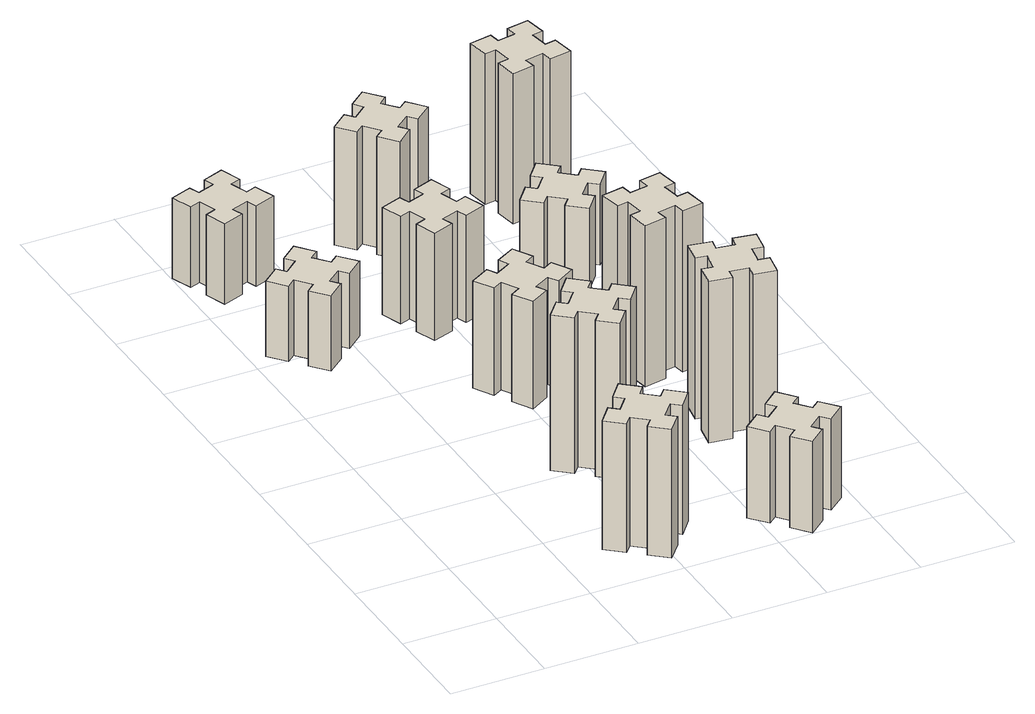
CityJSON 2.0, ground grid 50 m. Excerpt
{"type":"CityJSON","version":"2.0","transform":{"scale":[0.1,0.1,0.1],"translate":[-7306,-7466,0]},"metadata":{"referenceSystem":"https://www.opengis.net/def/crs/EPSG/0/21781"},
"CityObjects":{
"building1":{"type":"Building","attributes":{"class":"1000","function":"1000","usage":"1000","yearOfConstruction":2016,"roofType":"1000","measuredHeight":72,"storeysAboveGround":30,"storeysBelowGround":0},"geometry":[{"type":"Solid","lod":"1","boundaries":[[[[0,1,2,3,4,5,6,7,8,9,10,11,12,13,14,15,16,17,18,19]],[[17,16,20,21]],[[16,15,22,20]],[[15,14,23,22]],[[14,13,24,23]],[[13,12,25,24]],[[12,11,26,25]],[[11,10,27,26]],[[10,9,28,27]],[[9,8,29,28]],[[8,7,30,29]],[[7,6,31,30]],[[6,5,32,31]],[[5,4,33,32]],[[4,3,34,33]],[[3,2,35,34]],[[2,1,36,35]],[[1,0,37,36]],[[0,19,38,37]],[[19,18,39,38]],[[18,17,21,39]],[[24,25,26,27,28,29,30,31,32,33,34,35,36,37,38,39,21,20,22,23]]]]}]},
"building2":{"type":"Building","attributes":{"class":"1000","function":"1000","usage":"1000","yearOfConstruction":2016,"roofType":"1000","measuredHeight":42,"storeysAboveGround":30,"storeysBelowGround":0},"geometry":[{"type":"Solid","lod":"1","boundaries":[[[[40,41,42,43,44,45,46,47,48,49,50,51,52,53,54,55,56,57,58,59]],[[57,56,60,61]],[[56,55,62,60]],[[55,54,63,62]],[[54,53,64,63]],[[53,52,65,64]],[[52,51,66,65]],[[51,50,67,66]],[[50,49,68,67]],[[49,48,69,68]],[[48,47,70,69]],[[47,46,71,70]],[[46,45,72,71]],[[45,44,73,72]],[[44,43,74,73]],[[43,42,75,74]],[[42,41,76,75]],[[41,40,77,76]],[[40,59,78,77]],[[59,58,79,78]],[[58,57,61,79]],[[64,65,66,67,68,69,70,71,72,73,74,75,76,77,78,79,61,60,62,63]]]]}]},
"building3":{"type":"Building","attributes":{"class":"1000","function":"1000","usage":"1000","yearOfConstruction":2016,"roofType":"1000","measuredHeight":45,"storeysAboveGround":30,"storeysBelowGround":0},"geometry":[{"type":"Solid","lod":"1","boundaries":[[[[80,81,82,83,84,85,86,87,88,89,90,91,92,93,94,95,96,97,98,99]],[[97,96,100,101]],[[96,95,102,100]],[[95,94,103,102]],[[94,93,104,103]],[[93,92,105,104]],[[92,91,106,105]],[[91,90,107,106]],[[90,89,108,107]],[[89,88,109,108]],[[88,87,110,109]],[[87,86,111,110]],[[86,85,112,111]],[[85,84,113,112]],[[84,83,114,113]],[[83,82,115,114]],[[82,81,116,115]],[[81,80,117,116]],[[80,99,118,117]],[[99,98,119,118]],[[98,97,101,119]],[[104,105,106,107,108,109,110,111,112,113,114,115,116,117,118,119,101,100,102,103]]]]}]},
"building4":{"type":"Building","attributes":{"class":"1000","function":"1000","usage":"1000","yearOfConstruction":2016,"roofType":"1000","measuredHeight":87,"storeysAboveGround":30,"storeysBelowGround":0},"geometry":[{"type":"Solid","lod":"1","boundaries":[[[[120,121,122,123,124,125,126,127,128,129,130,131,132,133,134,135,136,137,138,139]],[[137,136,140,141]],[[136,135,142,140]],[[135,134,143,142]],[[134,133,144,143]],[[133,132,145,144]],[[132,131,146,145]],[[131,130,147,146]],[[130,129,148,147]],[[129,128,149,148]],[[128,127,150,149]],[[127,126,151,150]],[[126,125,152,151]],[[125,124,153,152]],[[124,123,154,153]],[[123,122,155,154]],[[122,121,156,155]],[[121,120,157,156]],[[120,139,158,157]],[[139,138,159,158]],[[138,137,141,159]],[[144,145,146,147,148,149,150,151,152,153,154,155,156,157,158,159,141,140,142,143]]]]}]},
"building5":{"type":"Building","attributes":{"class":"1000","function":"1000","usage":"1000","yearOfConstruction":2016,"roofType":"1000","measuredHeight":60,"storeysAboveGround":30,"storeysBelowGround":0},"geometry":[{"type":"Solid","lod":"1","boundaries":[[[[160,161,162,163,164,165,166,167,168,169,170,171,172,173,174,175,176,177,178,179]],[[177,176,180,181]],[[176,175,182,180]],[[175,174,183,182]],[[174,173,184,183]],[[173,172,185,184]],[[172,171,186,185]],[[171,170,187,186]],[[170,169,188,187]],[[169,168,189,188]],[[168,167,190,189]],[[167,166,191,190]],[[166,165,192,191]],[[165,164,193,192]],[[164,163,194,193]],[[163,162,195,194]],[[162,161,196,195]],[[161,160,197,196]],[[160,179,198,197]],[[179,178,199,198]],[[178,177,181,199]],[[184,185,186,187,188,189,190,191,192,193,194,195,196,197,198,199,181,180,182,183]]]]}]},
"building6":{"type":"Building","attributes":{"class":"1000","function":"1000","usage":"1000","yearOfConstruction":2016,"roofType":"1000","measuredHeight":60,"storeysAboveGround":30,"storeysBelowGround":0},"geometry":[{"type":"Solid","lod":"1","boundaries":[[[[200,201,202,203,204,205,206,207,208,209,210,211,212,213,214,215,216,217,218,219]],[[217,216,220,221]],[[216,215,222,220]],[[215,214,223,222]],[[214,213,224,223]],[[213,212,225,224]],[[212,211,226,225]],[[211,210,227,226]],[[210,209,228,227]],[[209,208,229,228]],[[208,207,230,229]],[[207,206,231,230]],[[206,205,232,231]],[[205,204,233,232]],[[204,203,234,233]],[[203,202,235,234]],[[202,201,236,235]],[[201,200,237,236]],[[200,219,238,237]],[[219,218,239,238]],[[218,217,221,239]],[[224,225,226,227,228,229,230,231,232,233,234,235,236,237,238,239,221,220,222,223]]]]}]},
"building7":{"type":"Building","attributes":{"class":"1000","function":"1000","usage":"1000","yearOfConstruction":2016,"roofType":"1000","measuredHeight":51,"storeysAboveGround":30,"storeysBelowGround":0},"geometry":[{"type":"Solid","lod":"1","boundaries":[[[[240,241,242,243,244,245,246,247,248,249,250,251,252,253,254,255,256,257,258,259]],[[257,256,260,261]],[[256,255,262,260]],[[255,254,263,262]],[[254,253,264,263]],[[253,252,265,264]],[[252,251,266,265]],[[251,250,267,266]],[[250,249,268,267]],[[249,248,269,268]],[[248,247,270,269]],[[247,246,271,270]],[[246,245,272,271]],[[245,244,273,272]],[[244,243,274,273]],[[243,242,275,274]],[[242,241,276,275]],[[241,240,277,276]],[[240,259,278,277]],[[259,258,279,278]],[[258,257,261,279]],[[264,265,266,267,268,269,270,271,272,273,274,275,276,277,278,279,261,260,262,263]]]]}]},
"building8":{"type":"Building","attributes":{"class":"1000","function":"1000","usage":"1000","yearOfConstruction":2016,"roofType":"1000","measuredHeight":66,"storeysAboveGround":30,"storeysBelowGround":0},"geometry":[{"type":"Solid","lod":"1","boundaries":[[[[280,281,282,283,284,285,286,287,288,289,290,291,292,293,294,295,296,297,298,299]],[[297,296,300,301]],[[296,295,302,300]],[[295,294,303,302]],[[294,293,304,303]],[[293,292,305,304]],[[292,291,306,305]],[[291,290,307,306]],[[290,289,308,307]],[[289,288,309,308]],[[288,287,310,309]],[[287,286,311,310]],[[286,285,312,311]],[[285,284,313,312]],[[284,283,314,313]],[[283,282,315,314]],[[282,281,316,315]],[[281,280,317,316]],[[280,299,318,317]],[[299,298,319,318]],[[298,297,301,319]],[[304,305,306,307,308,309,310,311,312,313,314,315,316,317,318,319,301,300,302,303]]]]}]},
"building9":{"type":"Building","attributes":{"class":"1000","function":"1000","usage":"1000","yearOfConstruction":2016,"roofType":"1000","measuredHeight":90,"storeysAboveGround":30,"storeysBelowGround":0},"geometry":[{"type":"Solid","lod":"1","boundaries":[[[[320,321,322,323,324,325,326,327,328,329,330,331,332,333,334,335,336,337,338,339]],[[337,336,340,341]],[[336,335,342,340]],[[335,334,343,342]],[[334,333,344,343]],[[333,332,345,344]],[[332,331,346,345]],[[331,330,347,346]],[[330,329,348,347]],[[329,328,349,348]],[[328,327,350,349]],[[327,326,351,350]],[[326,325,352,351]],[[325,324,353,352]],[[324,323,354,353]],[[323,322,355,354]],[[322,321,356,355]],[[321,320,357,356]],[[320,339,358,357]],[[339,338,359,358]],[[338,337,341,359]],[[344,345,346,347,348,349,350,351,352,353,354,355,356,357,358,359,341,340,342,343]]]]}]},
"building10":{"type":"Building","attributes":{"class":"1000","function":"1000","usage":"1000","yearOfConstruction":2016,"roofType":"1000","measuredHeight":90,"storeysAboveGround":30,"storeysBelowGround":0},"geometry":[{"type":"Solid","lod":"1","boundaries":[[[[360,361,362,363,364,365,366,367,368,369,370,371,372,373,374,375,376,377,378,379]],[[377,376,380,381]],[[376,375,382,380]],[[375,374,383,382]],[[374,373,384,383]],[[373,372,385,384]],[[372,371,386,385]],[[371,370,387,386]],[[370,369,388,387]],[[369,368,389,388]],[[368,367,390,389]],[[367,366,391,390]],[[366,365,392,391]],[[365,364,393,392]],[[364,363,394,393]],[[363,362,395,394]],[[362,361,396,395]],[[361,360,397,396]],[[360,379,398,397]],[[379,378,399,398]],[[378,377,381,399]],[[384,385,386,387,388,389,390,391,392,393,394,395,396,397,398,399,381,380,382,383]]]]}]},
"building11":{"type":"Building","attributes":{"class":"1000","function":"1000","usage":"1000","yearOfConstruction":2016,"roofType":"1000","measuredHeight":45,"storeysAboveGround":30,"storeysBelowGround":0},"geometry":[{"type":"Solid","lod":"1","boundaries":[[[[400,401,402,403,404,405,406,407,408,409,410,411,412,413,414,415,416,417,418,419]],[[417,416,420,421]],[[416,415,422,420]],[[415,414,423,422]],[[414,413,424,423]],[[413,412,425,424]],[[412,411,426,425]],[[411,410,427,426]],[[410,409,428,427]],[[409,408,429,428]],[[408,407,430,429]],[[407,406,431,430]],[[406,405,432,431]],[[405,404,433,432]],[[404,403,434,433]],[[403,402,435,434]],[[402,401,436,435]],[[401,400,437,436]],[[400,419,438,437]],[[419,418,439,438]],[[418,417,421,439]],[[424,425,426,427,428,429,430,431,432,433,434,435,436,437,438,439,421,420,422,423]]]]}]},
"building12":{"type":"Building","attributes":{"class":"1000","function":"1000","usage":"1000","yearOfConstruction":2016,"roofType":"1000","measuredHeight":84,"storeysAboveGround":30,"storeysBelowGround":0},"geometry":[{"type":"Solid","lod":"1","boundaries":[[[[440,441,442,443,444,445,446,447,448,449,450,451,452,453,454,455,456,457,458,459]],[[457,456,460,461]],[[456,455,462,460]],[[455,454,463,462]],[[454,453,464,463]],[[453,452,465,464]],[[452,451,466,465]],[[451,450,467,466]],[[450,449,468,467]],[[449,448,469,468]],[[448,447,470,469]],[[447,446,471,470]],[[446,445,472,471]],[[445,444,473,472]],[[444,443,474,473]],[[443,442,475,474]],[[442,441,476,475]],[[441,440,477,476]],[[440,459,478,477]],[[459,458,479,478]],[[458,457,461,479]],[[464,465,466,467,468,469,470,471,472,473,474,475,476,477,478,479,461,460,462,463]]]]}]}
},
"vertices":[
[856,293,0],[933,229,0],[894,183,0],[986,106,0],[1063,198,0],[1017,236,0],[1082,313,0],[1128,274,0],[1205,366,0],[1113,443,0],[1074,397,0],[998,462,0],[1036,508,0],[944,585,0],[867,493,0],[913,454,0],[849,378,0],[803,416,0],[726,324,0],[818,247,0],[849,378,720],[803,416,720],[913,454,720],[867,493,720],[944,585,720],[1036,508,720],[998,462,720],[1074,397,720],[1113,443,720],[1205,366,720],[1128,274,720],[1082,313,720],[1017,236,720],[1063,198,720],[986,106,720],[894,183,720],[933,229,720],[856,293,720],[818,247,720],[726,324,720],
[358,2449,0],[434,2513,0],[473,2467,0],[565,2544,0],[488,2636,0],[442,2598,0],[377,2674,0],[423,2713,0],[346,2805,0],[254,2728,0],[293,2682,0],[216,2617,0],[178,2663,0],[86,2586,0],[163,2494,0],[209,2533,0],[273,2456,0],[227,2418,0],[304,2326,0],[396,2403,0],[273,2456,420],[227,2418,420],[209,2533,420],[163,2494,420],[86,2586,420],[178,2663,420],[216,2617,420],[293,2682,420],[254,2728,420],[346,2805,420],[423,2713,420],[377,2674,420],[442,2598,420],[488,2636,420],[565,2544,420],[473,2467,420],[434,2513,420],[358,2449,420],[396,2403,420],[304,2326,420],
[235,3426,0],[141,3392,0],[120,3448,0],[7,3407,0],[49,3294,0],[105,3315,0],[139,3221,0],[83,3200,0],[124,3087,0],[237,3129,0],[216,3185,0],[310,3219,0],[330,3163,0],[443,3204,0],[402,3317,0],[346,3296,0],[312,3390,0],[368,3410,0],[327,3523,0],[214,3482,0],[312,3390,450],[368,3410,450],[346,3296,450],[402,3317,450],[443,3204,450],[330,3163,450],[310,3219,450],[216,3185,450],[237,3129,450],[124,3087,450],[83,3200,450],[139,3221,450],[105,3315,450],[49,3294,450],[7,3407,450],[120,3448,450],[141,3392,450],[235,3426,450],[214,3482,450],[327,3523,450],
[1174,1137,0],[1098,1202,0],[1136,1248,0],[1044,1325,0],[967,1233,0],[1013,1194,0],[949,1118,0],[903,1156,0],[826,1064,0],[918,987,0],[956,1033,0],[1033,969,0],[994,923,0],[1086,846,0],[1163,938,0],[1117,976,0],[1182,1053,0],[1228,1014,0],[1305,1106,0],[1213,1183,0],[1182,1053,870],[1228,1014,870],[1117,976,870],[1163,938,870],[1086,846,870],[994,923,870],[1033,969,870],[956,1033,870],[918,987,870],[826,1064,870],[903,1156,870],[949,1118,870],[1013,1194,870],[967,1233,870],[1044,1325,870],[1136,1248,870],[1098,1202,870],[1174,1137,870],[1213,1183,870],[1305,1106,870],
[1186,1837,0],[1136,1924,0],[1188,1954,0],[1128,2058,0],[1024,1998,0],[1054,1946,0],[967,1896,0],[937,1948,0],[833,1888,0],[893,1784,0],[945,1814,0],[995,1727,0],[943,1697,0],[1003,1593,0],[1107,1653,0],[1077,1705,0],[1164,1755,0],[1194,1703,0],[1298,1763,0],[1238,1867,0],[1164,1755,600],[1194,1703,600],[1077,1705,600],[1107,1653,600],[1003,1593,600],[943,1697,600],[995,1727,600],[945,1814,600],[893,1784,600],[833,1888,600],[937,1948,600],[967,1896,600],[1054,1946,600],[1024,1998,600],[1128,2058,600],[1188,1954,600],[1136,1924,600],[1186,1837,600],[1238,1867,600],[1298,1763,600],
[956,2445,0],[1050,2479,0],[1070,2423,0],[1183,2464,0],[1142,2577,0],[1086,2556,0],[1052,2650,0],[1108,2670,0],[1067,2783,0],[954,2742,0],[975,2686,0],[881,2652,0],[860,2708,0],[747,2667,0],[789,2554,0],[845,2575,0],[879,2481,0],[823,2460,0],[864,2347,0],[977,2389,0],[879,2481,600],[823,2460,600],[845,2575,600],[789,2554,600],[747,2667,600],[860,2708,600],[881,2652,600],[975,2686,600],[954,2742,600],[1067,2783,600],[1108,2670,600],[1052,2650,600],[1086,2556,600],[1142,2577,600],[1183,2464,600],[1070,2423,600],[1050,2479,600],[956,2445,600],[977,2389,600],[864,2347,600],
[1738,129,0],[1814,193,0],[1853,147,0],[1945,224,0],[1868,316,0],[1822,278,0],[1757,354,0],[1803,393,0],[1726,485,0],[1634,408,0],[1673,362,0],[1596,297,0],[1558,343,0],[1466,266,0],[1543,174,0],[1589,213,0],[1653,136,0],[1607,98,0],[1684,6,0],[1776,83,0],[1653,136,510],[1607,98,510],[1589,213,510],[1543,174,510],[1466,266,510],[1558,343,510],[1596,297,510],[1673,362,510],[1634,408,510],[1726,485,510],[1803,393,510],[1757,354,510],[1822,278,510],[1868,316,510],[1945,224,510],[1853,147,510],[1814,193,510],[1738,129,510],[1776,83,510],[1684,6,510],
[1182,3338,0],[1117,3414,0],[1163,3453,0],[1086,3545,0],[994,3468,0],[1033,3422,0],[956,3357,0],[918,3403,0],[826,3326,0],[903,3234,0],[949,3273,0],[1013,3196,0],[967,3158,0],[1044,3066,0],[1136,3143,0],[1098,3189,0],[1174,3253,0],[1213,3207,0],[1305,3284,0],[1228,3376,0],[1174,3253,660],[1213,3207,660],[1098,3189,660],[1136,3143,660],[1044,3066,660],[967,3158,660],[1013,3196,660],[949,3273,660],[903,3234,660],[826,3326,660],[918,3403,660],[956,3357,660],[1033,3422,660],[994,3468,660],[1086,3545,660],[1163,3453,660],[1117,3414,660],[1182,3338,660],[1228,3376,660],[1305,3284,660],
[1737,986,0],[1835,968,0],[1825,909,0],[1943,888,0],[1964,1007,0],[1905,1017,0],[1922,1115,0],[1981,1105,0],[2002,1223,0],[1884,1244,0],[1874,1185,0],[1775,1202,0],[1786,1261,0],[1667,1282,0],[1647,1164,0],[1706,1154,0],[1688,1055,0],[1629,1066,0],[1608,947,0],[1727,927,0],[1688,1055,900],[1629,1066,900],[1706,1154,900],[1647,1164,900],[1667,1282,900],[1786,1261,900],[1775,1202,900],[1874,1185,900],[1884,1244,900],[2002,1223,900],[1981,1105,900],[1922,1115,900],[1905,1017,900],[1964,1007,900],[1943,888,900],[1825,909,900],[1835,968,900],[1737,986,900],[1727,927,900],[1608,947,900],
[1735,1842,0],[1637,1825,0],[1627,1884,0],[1508,1863,0],[1529,1745,0],[1588,1755,0],[1606,1657,0],[1547,1647,0],[1567,1528,0],[1686,1549,0],[1675,1608,0],[1774,1626,0],[1784,1567,0],[1902,1587,0],[1881,1706,0],[1822,1695,0],[1805,1794,0],[1864,1804,0],[1843,1922,0],[1725,1901,0],[1805,1794,900],[1864,1804,900],[1822,1695,900],[1881,1706,900],[1902,1587,900],[1784,1567,900],[1774,1626,900],[1675,1608,900],[1686,1549,900],[1567,1528,900],[1547,1647,900],[1606,1657,900],[1588,1755,900],[1529,1745,900],[1508,1863,900],[1627,1884,900],[1637,1825,900],[1735,1842,900],[1725,1901,900],[1843,1922,900],
[1814,2717,0],[1738,2782,0],[1776,2828,0],[1684,2905,0],[1607,2813,0],[1653,2774,0],[1589,2698,0],[1543,2736,0],[1466,2644,0],[1558,2567,0],[1596,2613,0],[1673,2549,0],[1634,2503,0],[1726,2426,0],[1803,2518,0],[1757,2556,0],[1822,2633,0],[1868,2594,0],[1945,2686,0],[1853,2763,0],[1822,2633,450],[1868,2594,450],[1757,2556,450],[1803,2518,450],[1726,2426,450],[1634,2503,450],[1673,2549,450],[1596,2613,450],[1558,2567,450],[1466,2644,450],[1543,2736,450],[1589,2698,450],[1653,2774,450],[1607,2813,450],[1684,2905,450],[1776,2828,450],[1738,2782,450],[1814,2717,450],[1853,2763,450],[1945,2686,450],
[1922,3275,0],[1905,3374,0],[1964,3384,0],[1943,3502,0],[1825,3481,0],[1835,3422,0],[1737,3405,0],[1727,3464,0],[1608,3443,0],[1629,3325,0],[1688,3335,0],[1706,3237,0],[1647,3227,0],[1667,3108,0],[1786,3129,0],[1775,3188,0],[1874,3206,0],[1884,3147,0],[2002,3167,0],[1981,3286,0],[1874,3206,840],[1884,3147,840],[1775,3188,840],[1786,3129,840],[1667,3108,840],[1647,3227,840],[1706,3237,840],[1688,3335,840],[1629,3325,840],[1608,3443,840],[1727,3464,840],[1737,3405,840],[1835,3422,840],[1825,3481,840],[1943,3502,840],[1964,3384,840],[1905,3374,840],[1922,3275,840],[1981,3286,840],[2002,3167,840]
]}
